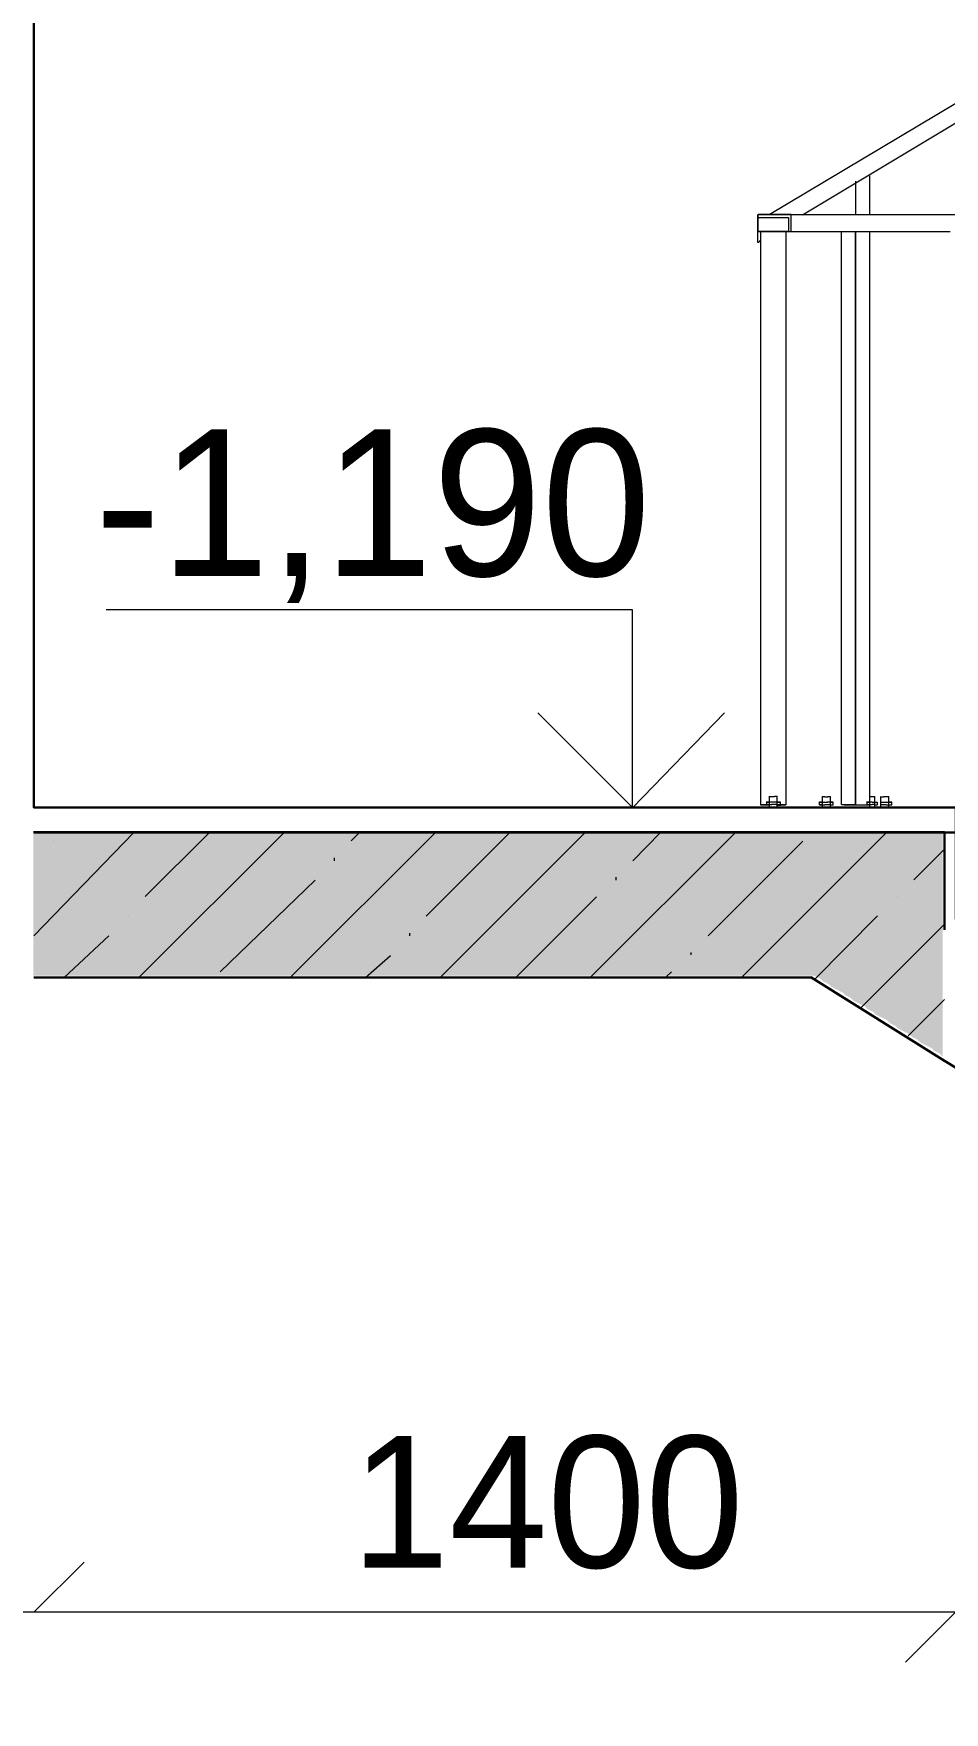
# Model space of a CAD drawing. Header units: millimetres. Extents: x -401725 to 250493, y 305116 to 802890.
# Drawn here: x -375105.534 to -375104.989, y 508952.918 to 508953.923 of the extents above; entities that cross this region are included whole.
import ezdxf

# ---------------------------------------------------------------- set-up
doc = ezdxf.new("R2010")
doc.units = ezdxf.units.MM
doc.layers.add('PDF _Геометрия', color=7, linetype='Continuous', true_color=0x1d1d1d)
doc.layers.add('PDF _Сплошная заливка', color=7, linetype='Continuous', true_color=0xffffff)
doc.layers.add('PDF _Текст', color=7, linetype='Continuous')

msp = doc.modelspace()

# ---------------------------------------------------------------- hatches: boundary and pattern name
at = {"layer": 'PDF _Сплошная заливка', "transparency": 33554559}
msp.add_hatch(color=256, dxfattribs=at).paths.add_polyline_path([(-375104.9904, 508953.3108), (-375104.9904, 508953.4448), (-375105.5344, 508953.4448), (-375105.5344, 508953.3591), (-375105.067, 508953.3591), (-375105.0637, 508953.3575), (-375105.062, 508953.3558), (-375105.0587, 508953.3541), (-375105.057, 508953.3525), (-375105.0503, 508953.3491), (-375105.0487, 508953.3475), (-375105.0453, 508953.3458), (-375105.0437, 508953.3441), (-375105.037, 508953.3408), (-375105.0353, 508953.3391), (-375105.032, 508953.3375), (-375105.0303, 508953.3358), (-375105.0237, 508953.3325), (-375105.022, 508953.3308), (-375105.0187, 508953.3291), (-375105.017, 508953.3275), (-375105.0103, 508953.3241), (-375105.0087, 508953.3225), (-375105.0053, 508953.3208), (-375105.0037, 508953.3191), (-375104.997, 508953.3158), (-375104.9954, 508953.3141), (-375104.992, 508953.3125)])

# ---------------------------------------------------------------- linework, layer by layer
at = {"color": 6, "lineweight": 30}
msp.add_lwpolyline([(-375103.6007, 508953.9281), (-375105.0491, 508954.653), (-375105.5341, 508954.653), (-375105.5341, 508953.4598), (-375104.9825, 508953.4598), (-375104.9825, 508953.393), (-375104.8725, 508953.393), (-375104.8724, 508953.3264), (-375104.7625, 508953.3264), (-375104.7625, 508953.2597), (-375104.6525, 508953.2597), (-375104.6525, 508953.193), (-375104.5424, 508953.193), (-375104.5424, 508953.1247), (-375104.4324, 508953.1247), (-375104.4324, 508953.0599), (-375104.3227, 508953.0582)], dxfattribs=at)
at = {"layer": 'PDF _Геометрия', "color": 7, "lineweight": 9}
for points in [[(-375104.9825, 508953.8814), (-375105.0942, 508953.8147)], [(-375105.0742, 508953.8147), (-375104.9825, 508953.8698)], [(-375105.0341, 508953.838), (-375105.0341, 508953.8147)], [(-375105.0426, 508953.8349), (-375105.0426, 508953.8149)], [(-375105.101, 508953.805), (-375105.101, 508953.8133), (-375105.101, 508953.805), (-375105.101, 508953.8149)], [(-375105.101, 508953.8149), (-375105.101, 508953.805)], [(-375105.1009, 508953.8131), (-375105.0825, 508953.8131)], [(-375105.0809, 508953.8148), (-375105.1008, 508953.8148)], [(-375104.9825, 508953.8147), (-375105.1008, 508953.8147)], [(-375105.0825, 508953.8131), (-375105.0825, 508953.8048)], [(-375105.0809, 508953.8047), (-375105.0809, 508953.8148)], [(-375105.101, 508953.7982), (-375105.101, 508953.805)], [(-375105.101, 508953.7999), (-375105.101, 508953.805)], [(-375105.0825, 508953.8048), (-375105.1009, 508953.8048)], [(-375105.1008, 508953.8048), (-375104.9858, 508953.8048)], [(-375105.1008, 508953.8047), (-375105.0809, 508953.8047)], [(-375105.1008, 508953.7979), (-375105.0991, 508953.7997)], [(-375105.0991, 508953.8048), (-375105.0841, 508953.8048)], [(-375105.0991, 508953.4613), (-375105.0991, 508953.8047)], [(-375105.0841, 508953.8048), (-375105.0841, 508953.4614)], [(-375105.051, 508953.8049), (-375105.051, 508953.4616)], [(-375105.0509, 508953.8048), (-375105.0426, 508953.8048)], [(-375105.0426, 508953.4615), (-375105.0426, 508953.8048)], [(-375105.0426, 508953.8048), (-375105.0426, 508953.4616)], [(-375105.0341, 508953.8048), (-375105.0341, 508953.4663)], [(-375105.176, 508953.5782), (-375105.4909, 508953.5782)], [(-375105.176, 508953.4598), (-375105.176, 508953.5782)], [(-375105.0943, 508953.4665), (-375105.0926, 508953.4665)], [(-375105.0942, 508953.4664), (-375105.0942, 508953.4598)], [(-375105.0942, 508953.4664), (-375105.0942, 508953.4664)], [(-375105.0942, 508953.4664), (-375105.0942, 508953.4664)], [(-375105.0927, 508953.4665), (-375105.0909, 508953.4665)], [(-375105.0926, 508953.4665), (-375105.0926, 508953.4665)], [(-375105.0926, 508953.4665), (-375105.0926, 508953.4665)], [(-375105.091, 508953.4666), (-375105.0893, 508953.4666)], [(-375105.0909, 508953.4665), (-375105.0909, 508953.4665)], [(-375105.0909, 508953.4665), (-375105.0909, 508953.4665)], [(-375105.0893, 508953.4598), (-375105.0893, 508953.4666)], [(-375105.0893, 508953.4666), (-375105.0893, 508953.4666)], [(-375105.0893, 508953.4666), (-375105.0893, 508953.4666)], [(-375105.0893, 508953.4666), (-375105.0893, 508953.4666)], [(-375105.0625, 508953.4664), (-375105.0608, 508953.4664)], [(-375105.0624, 508953.4664), (-375105.0624, 508953.4597)], [(-375105.0624, 508953.4664), (-375105.0624, 508953.4664)], [(-375105.0624, 508953.4664), (-375105.0624, 508953.4664)], [(-375105.0624, 508953.4664), (-375105.0624, 508953.4664)], [(-375105.0609, 508953.4663), (-375105.0591, 508953.4663)], [(-375105.0608, 508953.4664), (-375105.0608, 508953.4664)], [(-375105.0608, 508953.4664), (-375105.0608, 508953.4664)], [(-375105.0592, 508953.4665), (-375105.0575, 508953.4665)], [(-375105.0591, 508953.4663), (-375105.0591, 508953.4663)], [(-375105.0591, 508953.4663), (-375105.0591, 508953.4663)], [(-375105.0575, 508953.4597), (-375105.0575, 508953.4665)], [(-375105.0575, 508953.4665), (-375105.0575, 508953.4665)], [(-375105.0575, 508953.4665), (-375105.0575, 508953.4665)], [(-375105.0343, 508953.4665), (-375105.0325, 508953.4665)], [(-375105.0341, 508953.4663), (-375105.0341, 508953.4597)], [(-375105.0341, 508953.4663), (-375105.0341, 508953.4663)], [(-375105.0341, 508953.4663), (-375105.0341, 508953.4663)], [(-375105.0341, 508953.4663), (-375105.0341, 508953.4663)], [(-375105.0341, 508953.4663), (-375105.0341, 508953.4663)], [(-375105.0326, 508953.4664), (-375105.0309, 508953.4664)], [(-375105.0325, 508953.4665), (-375105.0325, 508953.4665)], [(-375105.0325, 508953.4665), (-375105.0325, 508953.4665)], [(-375105.0309, 508953.4598), (-375105.0309, 508953.4664)], [(-375105.0309, 508953.4664), (-375105.0309, 508953.4664)], [(-375105.0309, 508953.4664), (-375105.0309, 508953.4664)], [(-375105.0309, 508953.4664), (-375105.0309, 508953.4664)], [(-375105.0309, 508953.4664), (-375105.0309, 508953.4664)], [(-375105.0276, 508953.4665), (-375105.0276, 508953.4599)], [(-375105.0276, 508953.4665), (-375105.0276, 508953.4665)], [(-375105.0275, 508953.4663), (-375105.0257, 508953.4663)], [(-375105.0258, 508953.4664), (-375105.0241, 508953.4664)], [(-375105.0257, 508953.4663), (-375105.0257, 508953.4663)], [(-375105.0257, 508953.4663), (-375105.0257, 508953.4663)], [(-375105.0257, 508953.4663), (-375105.0257, 508953.4663)], [(-375105.0242, 508953.4664), (-375105.0225, 508953.4664)], [(-375105.0241, 508953.4664), (-375105.0241, 508953.4664)], [(-375105.0225, 508953.4598), (-375105.0225, 508953.4664)], [(-375105.0225, 508953.4664), (-375105.0225, 508953.4664)], [(-375105.0225, 508953.4664), (-375105.0225, 508953.4664)], [(-375105.0225, 508953.4664), (-375105.0225, 508953.4664)], [(-375105.0225, 508953.4664), (-375105.0225, 508953.4664)], [(-375105.1159, 508953.4598), (-375105.2342, 508953.4598)], [(-375105.126, 508953.46), (-375105.1759, 508953.46)], [(-375104.9958, 508953.4598), (-375105.1258, 508953.4598)], [(-375105.0942, 508953.4631), (-375105.0959, 508953.4631)], [(-375105.0959, 508953.4631), (-375105.0942, 508953.4631)], [(-375105.0942, 508953.4615), (-375105.0959, 508953.4615)], [(-375105.0959, 508953.4615), (-375105.0942, 508953.4615)], [(-375105.0958, 508953.4631), (-375105.0958, 508953.4614)], [(-375105.0943, 508953.4632), (-375105.0926, 508953.4632)], [(-375105.0926, 508953.4615), (-375105.0943, 508953.4615)], [(-375105.0942, 508953.4631), (-375105.0942, 508953.4631)], [(-375105.0942, 508953.4631), (-375105.0942, 508953.4631)], [(-375105.0942, 508953.4631), (-375105.0942, 508953.4631)], [(-375105.0942, 508953.4631), (-375105.0942, 508953.4631)], [(-375105.0942, 508953.4615), (-375105.0942, 508953.4615)], [(-375105.0942, 508953.4615), (-375105.0942, 508953.4615)], [(-375105.0942, 508953.4615), (-375105.0942, 508953.4615)], [(-375105.0942, 508953.4615), (-375105.0942, 508953.4615)], [(-375105.0927, 508953.4632), (-375105.0909, 508953.4632)], [(-375105.0909, 508953.4616), (-375105.0927, 508953.4616)], [(-375105.0926, 508953.4632), (-375105.0926, 508953.4632)], [(-375105.0926, 508953.4615), (-375105.0926, 508953.4615)], [(-375105.091, 508953.4633), (-375105.0893, 508953.4633)], [(-375105.0893, 508953.4616), (-375105.091, 508953.4616)], [(-375105.0909, 508953.4632), (-375105.0909, 508953.4632)], [(-375105.0909, 508953.4616), (-375105.0909, 508953.4616)], [(-375105.0893, 508953.4633), (-375105.0893, 508953.4633)], [(-375105.0893, 508953.4633), (-375105.0893, 508953.4633)], [(-375105.0893, 508953.4633), (-375105.0893, 508953.4633)], [(-375105.0893, 508953.4616), (-375105.0893, 508953.4616)], [(-375105.0893, 508953.4616), (-375105.0893, 508953.4616)], [(-375105.0893, 508953.4616), (-375105.0893, 508953.4616)], [(-375105.0891, 508953.4613), (-375105.0874, 508953.4613), (-375105.0874, 508953.463)], [(-375105.0891, 508953.463), (-375105.0874, 508953.463)], [(-375105.0874, 508953.463), (-375105.0891, 508953.463)], [(-375105.0891, 508953.4613), (-375105.0874, 508953.4613)], [(-375105.0874, 508953.463), (-375105.0874, 508953.463)], [(-375105.0874, 508953.463), (-375105.0874, 508953.463)], [(-375105.0874, 508953.4613), (-375105.0874, 508953.4613)], [(-375105.0874, 508953.4613), (-375105.0874, 508953.4613)], [(-375105.0643, 508953.4632), (-375105.0643, 508953.4615)], [(-375105.0643, 508953.4632), (-375105.0643, 508953.4632)], [(-375105.0643, 508953.4632), (-375105.0643, 508953.4632)], [(-375105.0643, 508953.4615), (-375105.0643, 508953.4615)], [(-375105.0643, 508953.4615), (-375105.0643, 508953.4615)], [(-375105.0624, 508953.463), (-375105.0641, 508953.463)], [(-375105.0641, 508953.463), (-375105.0624, 508953.463)], [(-375105.0624, 508953.4614), (-375105.0641, 508953.4614)], [(-375105.0641, 508953.4614), (-375105.0624, 508953.4614)], [(-375105.0625, 508953.4631), (-375105.0608, 508953.4631)], [(-375105.0608, 508953.4613), (-375105.0625, 508953.4613)], [(-375105.0624, 508953.463), (-375105.0624, 508953.463)], [(-375105.0624, 508953.463), (-375105.0624, 508953.463)], [(-375105.0624, 508953.463), (-375105.0624, 508953.463)], [(-375105.0624, 508953.4614), (-375105.0624, 508953.4614)], [(-375105.0624, 508953.4614), (-375105.0624, 508953.4614)], [(-375105.0624, 508953.4614), (-375105.0624, 508953.4614)], [(-375105.0609, 508953.463), (-375105.0591, 508953.463)], [(-375105.0591, 508953.4615), (-375105.0609, 508953.4615)], [(-375105.0608, 508953.4631), (-375105.0608, 508953.4631)], [(-375105.0608, 508953.4613), (-375105.0608, 508953.4613)], [(-375105.0592, 508953.4632), (-375105.0575, 508953.4632)], [(-375105.0575, 508953.4614), (-375105.0592, 508953.4614)], [(-375105.0576, 508953.4614), (-375105.0559, 508953.4614), (-375105.0559, 508953.4631)], [(-375105.0559, 508953.4631), (-375105.0576, 508953.4631)], [(-375105.0576, 508953.4631), (-375105.0559, 508953.4631)], [(-375105.0576, 508953.4614), (-375105.0559, 508953.4614)], [(-375105.0575, 508953.4632), (-375105.0575, 508953.4632)], [(-375105.0575, 508953.4632), (-375105.0575, 508953.4632)], [(-375105.0575, 508953.4632), (-375105.0575, 508953.4632)], [(-375105.0575, 508953.4614), (-375105.0575, 508953.4614)], [(-375105.0575, 508953.4614), (-375105.0575, 508953.4614)], [(-375105.0575, 508953.4614), (-375105.0575, 508953.4614)], [(-375105.0559, 508953.4631), (-375105.0559, 508953.4631)], [(-375105.0559, 508953.4631), (-375105.0559, 508953.4631)], [(-375105.0559, 508953.4614), (-375105.0559, 508953.4614)], [(-375105.0559, 508953.4614), (-375105.0559, 508953.4614)], [(-375105.0492, 508953.4615), (-375105.0426, 508953.4615), (-375105.0509, 508953.4615)], [(-375105.0425, 508953.4615), (-375105.0341, 508953.4615), (-375105.0359, 508953.4615)], [(-375105.0358, 508953.4613), (-375105.0408, 508953.4613)], [(-375105.0341, 508953.463), (-375105.0359, 508953.463)], [(-375105.0359, 508953.463), (-375105.0341, 508953.463)], [(-375105.0359, 508953.4615), (-375105.0341, 508953.4615)], [(-375105.0358, 508953.4631), (-375105.0358, 508953.4613)], [(-375105.0358, 508953.4631), (-375105.0358, 508953.4631)], [(-375105.0358, 508953.4631), (-375105.0358, 508953.4631)], [(-375105.0358, 508953.4631), (-375105.0358, 508953.4631)], [(-375105.0358, 508953.4631), (-375105.0358, 508953.4631)], [(-375105.0358, 508953.4613), (-375105.0358, 508953.4613)], [(-375105.0358, 508953.4613), (-375105.0358, 508953.4613)], [(-375105.0358, 508953.4613), (-375105.0358, 508953.4613)], [(-375105.0358, 508953.4613), (-375105.0358, 508953.4613)], [(-375105.0343, 508953.4632), (-375105.0325, 508953.4632)], [(-375105.0325, 508953.4614), (-375105.0343, 508953.4614)], [(-375105.0341, 508953.463), (-375105.0341, 508953.463)], [(-375105.0341, 508953.463), (-375105.0341, 508953.463)], [(-375105.0341, 508953.4615), (-375105.0341, 508953.4615)], [(-375105.0341, 508953.4615), (-375105.0341, 508953.4615)], [(-375105.0326, 508953.4631), (-375105.0309, 508953.4631)], [(-375105.0309, 508953.4616), (-375105.0326, 508953.4616)], [(-375105.031, 508953.4615), (-375105.0293, 508953.4615), (-375105.0293, 508953.4631)], [(-375105.031, 508953.4631), (-375105.0293, 508953.4631)], [(-375105.0309, 508953.4631), (-375105.0309, 508953.4631)], [(-375105.0309, 508953.4616), (-375105.0309, 508953.4616)], [(-375105.0293, 508953.4631), (-375105.0293, 508953.4631)], [(-375105.0293, 508953.4631), (-375105.0293, 508953.4631)], [(-375105.0293, 508953.4631), (-375105.0293, 508953.4631)], [(-375105.0293, 508953.4631), (-375105.0293, 508953.4631)], [(-375105.0293, 508953.4631), (-375105.0293, 508953.4631)], [(-375105.0293, 508953.4631), (-375105.0293, 508953.4631)], [(-375105.0293, 508953.4615), (-375105.0293, 508953.4615)], [(-375105.0293, 508953.4615), (-375105.0293, 508953.4615)], [(-375105.0293, 508953.4615), (-375105.0293, 508953.4615)], [(-375105.0293, 508953.4615), (-375105.0293, 508953.4615)], [(-375105.0293, 508953.4615), (-375105.0293, 508953.4615)], [(-375105.0293, 508953.4615), (-375105.0293, 508953.4615)], [(-375105.0276, 508953.4632), (-375105.0276, 508953.4615)], [(-375105.0276, 508953.4632), (-375105.0276, 508953.4632)], [(-375105.0276, 508953.4632), (-375105.0276, 508953.4632)], [(-375105.0276, 508953.4632), (-375105.0276, 508953.4632)], [(-375105.0276, 508953.4632), (-375105.0276, 508953.4632)], [(-375105.0276, 508953.4632), (-375105.0276, 508953.4632)], [(-375105.0276, 508953.4632), (-375105.0276, 508953.4632)], [(-375105.0276, 508953.4615), (-375105.0276, 508953.4615)], [(-375105.0276, 508953.4615), (-375105.0276, 508953.4615)], [(-375105.0276, 508953.4615), (-375105.0276, 508953.4615)], [(-375105.0276, 508953.4615), (-375105.0276, 508953.4615)], [(-375105.0276, 508953.4615), (-375105.0276, 508953.4615)], [(-375105.0276, 508953.4615), (-375105.0276, 508953.4615)], [(-375105.0275, 508953.463), (-375105.0257, 508953.463)], [(-375105.0257, 508953.4614), (-375105.0275, 508953.4614)], [(-375105.0258, 508953.4631), (-375105.0241, 508953.4631)], [(-375105.0241, 508953.4614), (-375105.0258, 508953.4614)], [(-375105.0257, 508953.463), (-375105.0257, 508953.463)], [(-375105.0257, 508953.4614), (-375105.0257, 508953.4614)], [(-375105.0242, 508953.4631), (-375105.0225, 508953.4631)], [(-375105.0225, 508953.4613), (-375105.0242, 508953.4613)], [(-375105.0241, 508953.4631), (-375105.0241, 508953.4631)], [(-375105.0241, 508953.4614), (-375105.0241, 508953.4614)], [(-375105.0226, 508953.4615), (-375105.0208, 508953.4615), (-375105.0208, 508953.463)], [(-375105.0226, 508953.463), (-375105.0208, 508953.463)], [(-375105.0208, 508953.463), (-375105.0226, 508953.463)], [(-375105.0226, 508953.4615), (-375105.0208, 508953.4615)], [(-375105.0225, 508953.4631), (-375105.0225, 508953.4631)], [(-375105.0225, 508953.4613), (-375105.0225, 508953.4613)], [(-375105.0208, 508953.463), (-375105.0208, 508953.463)], [(-375105.0208, 508953.463), (-375105.0208, 508953.463)], [(-375105.0208, 508953.463), (-375105.0208, 508953.463)], [(-375105.0208, 508953.463), (-375105.0208, 508953.463)], [(-375105.0208, 508953.4615), (-375105.0208, 508953.4615)], [(-375105.0208, 508953.4615), (-375105.0208, 508953.4615)], [(-375105.0208, 508953.4615), (-375105.0208, 508953.4615)], [(-375105.0208, 508953.4615), (-375105.0208, 508953.4615)], [(-375105.5825, 508952.9782), (-375104.9825, 508952.9782)]]:
    msp.add_lwpolyline(points, dxfattribs=at)
at = {"layer": 'PDF _Геометрия', "color": 7, "lineweight": 18}
for points in [[(-375105.176, 508953.4598), (-375105.2325, 508953.5166)], [(-375105.1758, 508953.4598), (-375105.1208, 508953.5165)], [(-375105.5341, 508952.9781), (-375105.5041, 508953.008)], [(-375104.9825, 508952.9782), (-375105.0125, 508952.9482)]]:
    msp.add_lwpolyline(points, dxfattribs=at)
at = {"layer": 'PDF _Геометрия', "color": 7, "lineweight": 30}
for points in [[(-375104.9825, 508953.4598), (-375105.5342, 508953.4598)], [(-375104.9893, 508953.3866), (-375104.9893, 508953.445), (-375105.5344, 508953.445)], [(-375105.5342, 508953.4448), (-375104.9825, 508953.4448)], [(-375104.9893, 508953.3866), (-375104.9893, 508953.445)], [(-375105.5342, 508953.3581), (-375105.0692, 508953.3581)], [(-375105.0693, 508953.3582), (-375104.9893, 508953.3082)], [(-375104.9893, 508953.3082), (-375103.8043, 508952.5899)]]:
    msp.add_lwpolyline(points, dxfattribs=at)
at = {"layer": 'PDF _Геометрия', "color": 7, "lineweight": 9}
for points in [[(-375105.0992, 508953.4615), (-375105.0942, 508953.4615)], [(-375105.0892, 508953.4614), (-375105.0841, 508953.4614)]]:
    msp.add_lwpolyline(points, close=True, dxfattribs=at)
at = {"layer": 'PDF _Геометрия', "lineweight": 9}
for points in [[(-375105.5342, 508953.3831), (-375105.4743, 508953.4448)], [(-375105.4711, 508953.3583), (-375105.3843, 508953.4448)], [(-375105.4676, 508953.4065), (-375105.4292, 508953.4447)], [(-375105.3808, 508953.358), (-375105.2941, 508953.4447)], [(-375105.3442, 508953.4399), (-375105.3392, 508953.4449)], [(-375105.2994, 508953.3948), (-375105.2493, 508953.4449)], [(-375105.2908, 508953.3582), (-375105.2042, 508953.4448)], [(-375105.201, 508953.3583), (-375105.1143, 508953.4448)], [(-375105.1757, 508953.428), (-375105.1591, 508953.4448)], [(-375105.1107, 508953.358), (-375105.0241, 508953.4447)], [(-375105.5226, 508953.4398), (-375105.5226, 508953.4398)], [(-375105.1307, 508953.3831), (-375105.0741, 508953.4397)], [(-375105.0076, 508953.4166), (-375104.9893, 508953.4349)], [(-375105.3542, 508953.428), (-375105.3542, 508953.4298)], [(-375105.4226, 508953.3614), (-375105.3659, 508953.4164)], [(-375105.1857, 508953.4164), (-375105.1857, 508953.4181)], [(-375105.2458, 508953.358), (-375105.1974, 508953.4064)], [(-375105.0176, 508953.4066), (-375105.0176, 508953.4066)], [(-375105.4775, 508953.3948), (-375105.4775, 508953.3948)], [(-375105.0675, 508953.3565), (-375105.0293, 508953.3949)], [(-375105.3091, 508953.383), (-375105.3091, 508953.3847)], [(-375105.0393, 508953.3399), (-375104.9893, 508953.3899)], [(-375105.5159, 508953.3581), (-375105.4892, 508953.3831)], [(-375105.3357, 508953.3581), (-375105.3208, 508953.3713)], [(-375105.1409, 508953.3716), (-375105.1409, 508953.3731)], [(-375105.1559, 508953.3582), (-375105.1526, 508953.3615)], [(-375105.0109, 508953.3232), (-375104.9893, 508953.3448)]]:
    msp.add_lwpolyline(points, dxfattribs=at)

# ---------------------------------------------------------------- texts
at = {"layer": 'PDF _Текст', "attachment_point": 4, "style": ''}
for s, insert, char_height in [('-1,190', (-375105.4975, 508953.6342), 0.08768), ('1400', (-375105.3442, 508953.0436), 0.07891)]:
    msp.add_mtext(s, dxfattribs=dict(at, insert=insert, char_height=char_height))

doc.saveas('drawing.dxf')
